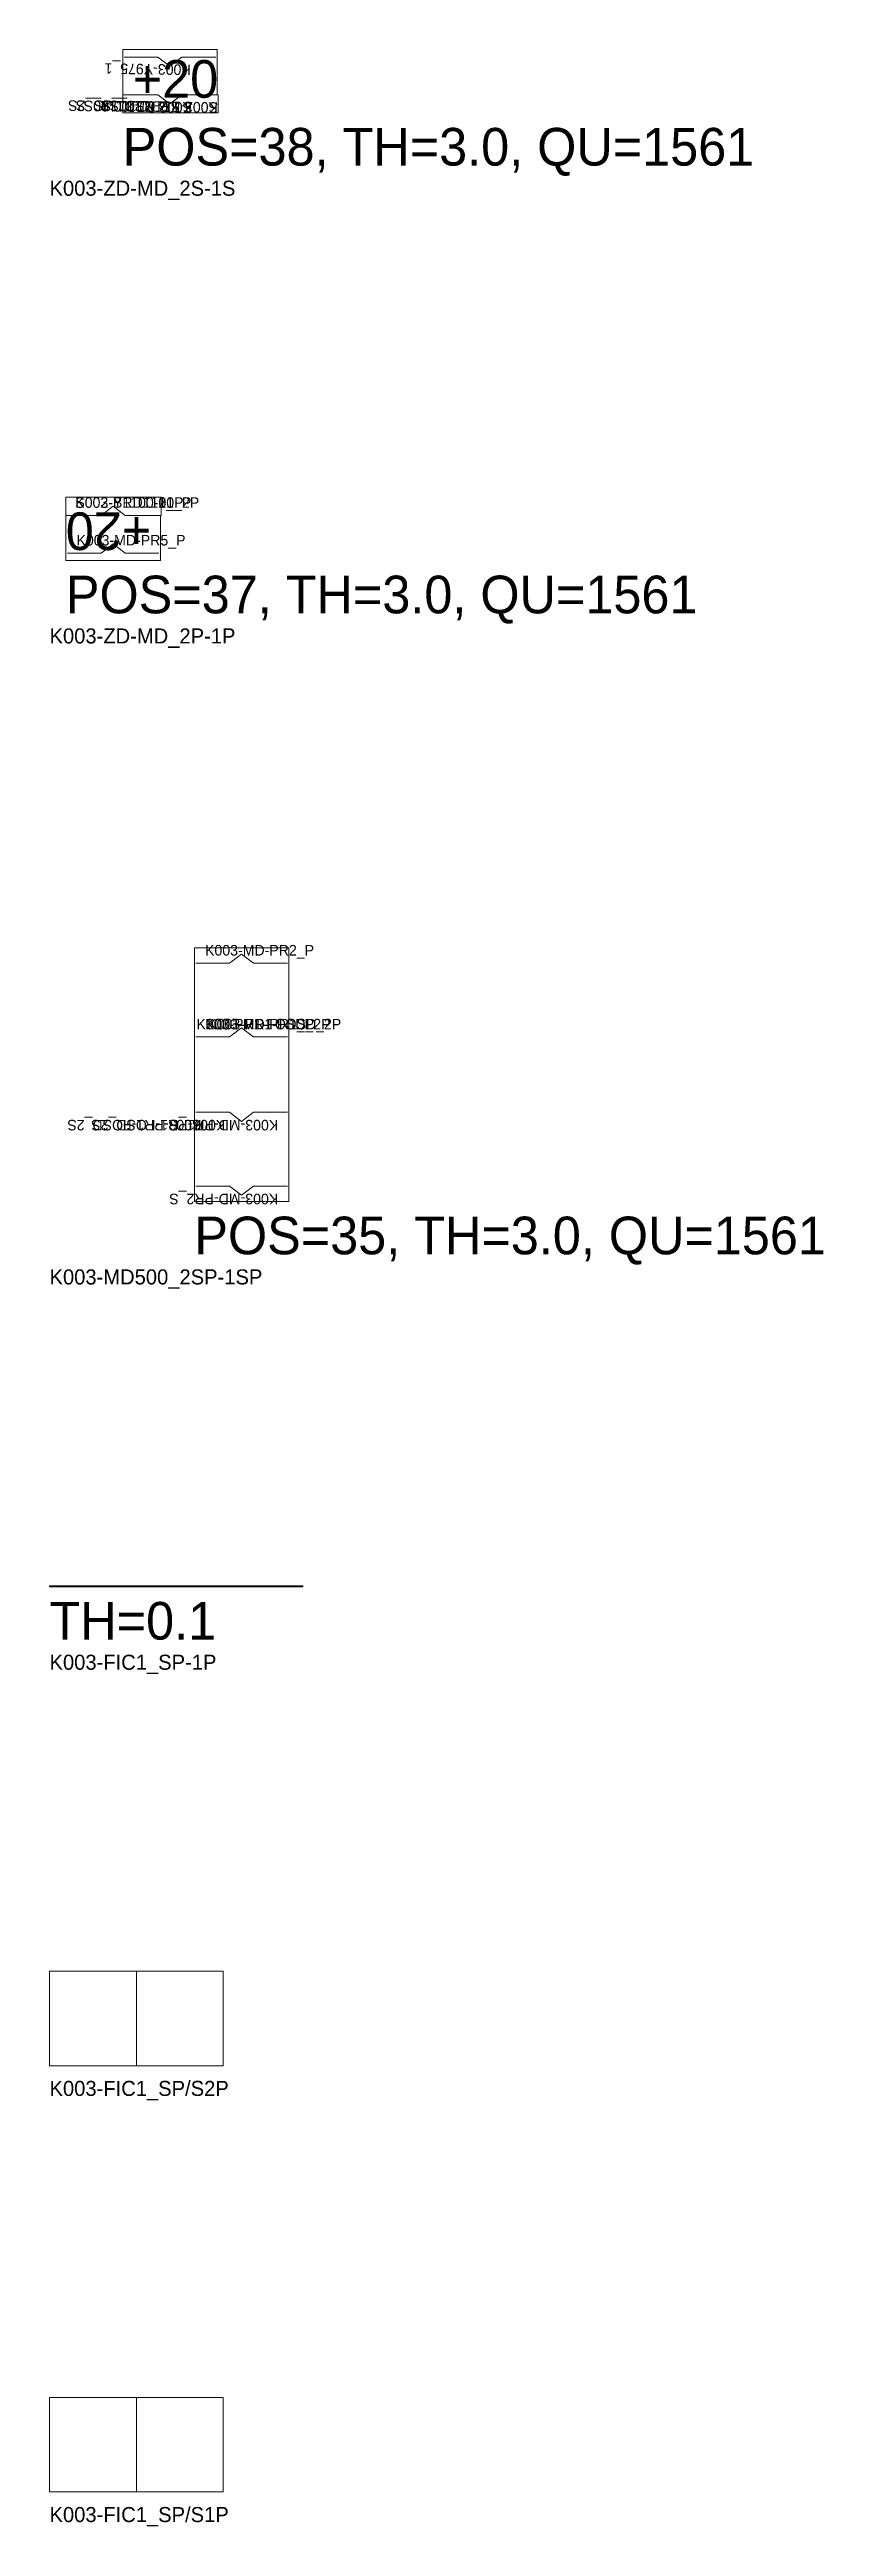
# Model space of a CAD drawing. Header units: inches. Extents: x 20 to 123, y 19 to 348.
import ezdxf

# ---------------------------------------------------------------- set-up
doc = ezdxf.new("R2010")
doc.units = ezdxf.units.IN
doc.header["$MEASUREMENT"] = 0
doc.linetypes.add('Dashed', pattern=[10, 7.5, -2.5])
doc.layers.get('0').update_dxf_attribs({"linetype": 'CONTINUOUS'})

msp = doc.modelspace()

# ---------------------------------------------------------------- linework, layer by layer
at = {"color": 7, "linetype": 'Dashed', "lineweight": 0}
for p, q in [((42.37, 342.04), (42.25, 342.04)), ((42.37, 342.04), (42.25, 342.04)), ((42.37, 342.04), (42.25, 342.04)), ((34.71, 286.24), (34.83, 286.24)), ((34.71, 286.24), (34.83, 286.24)), ((34.71, 286.24), (34.83, 286.24))]:
    msp.add_line(p, q, dxfattribs=at)
at = {"color": 7, "lineweight": 0}
for p, q in [((39.42, 217.04), (40.24, 217.04)), ((40.62, 217.04), (43.62, 217.04)), ((40.24, 207.04), (39.42, 207.04)), ((43.62, 207.04), (40.62, 207.04)), ((31.52, 93.04), (31.52, 80.58)), ((31.52, 93.04), (31.52, 80.58)), ((43.04, 93.04), (43.04, 80.58)), ((31.52, 36.5), (31.52, 24.04)), ((31.52, 36.5), (31.52, 24.04)), ((43.04, 36.5), (43.04, 24.04))]:
    msp.add_line(p, q, dxfattribs=at)
for points in [[(29.71, 339.64), (42.37, 339.64), (42.37, 342.04), (42.25, 342.04), (42.25, 348.04), (29.71, 348.04), (29.71, 339.64)], [(29.71, 339.64), (42.37, 339.64), (42.37, 342.04), (42.25, 342.04), (42.25, 348.04), (29.71, 348.04), (29.71, 339.64)], [(22.17, 288.64), (22.17, 280.24), (34.71, 280.24), (34.71, 286.24), (34.83, 286.24), (34.83, 288.64), (22.17, 288.64)], [(22.17, 288.64), (22.17, 280.24), (34.71, 280.24), (34.71, 286.24), (34.83, 286.24), (34.83, 288.64), (22.17, 288.64)], [(39.22, 228.88), (39.22, 195.2), (51.76, 195.2), (51.76, 228.88), (39.22, 228.88)], [(39.22, 228.88), (39.22, 195.2), (51.76, 195.2), (51.76, 228.88), (39.22, 228.88)], [(53.6, 144.2), (20, 144.2), (20, 144.08), (53.6, 144.08), (53.6, 144.2)], [(53.6, 144.2), (20, 144.2), (20, 144.08), (53.6, 144.08), (53.6, 144.2)], [(20, 80.54), (43.04, 80.54), (43.04, 93.08), (20, 93.08), (20, 80.54)], [(20, 24), (43.04, 24), (43.04, 36.54), (20, 36.54), (20, 24)]]:
    msp.add_lwpolyline(points, dxfattribs=at)
at = {"color": 7, "linetype": 'Dashed', "lineweight": 0}
for points in [[(42.05, 347.04), (37.58, 347.04), (35.98, 345.84), (34.38, 347.04), (29.91, 347.04)], [(42.25, 342.04), (37.58, 342.04), (35.98, 340.84), (34.38, 342.04), (29.71, 342.04)], [(42.25, 342.04), (37.58, 342.04), (35.98, 340.84), (34.38, 342.04), (29.71, 342.04)], [(42.25, 342.04), (37.58, 342.04), (35.98, 340.84), (34.38, 342.04), (29.71, 342.04)], [(22.17, 286.24), (26.84, 286.24), (28.44, 287.44), (30.04, 286.24), (34.71, 286.24)], [(22.17, 286.24), (26.84, 286.24), (28.44, 287.44), (30.04, 286.24), (34.71, 286.24)], [(22.17, 286.24), (26.84, 286.24), (28.44, 287.44), (30.04, 286.24), (34.71, 286.24)], [(22.37, 281.24), (26.84, 281.24), (28.44, 282.44), (30.04, 281.24), (34.51, 281.24)], [(39.42, 226.84), (43.89, 226.84), (45.49, 228.04), (47.09, 226.84), (51.56, 226.84)], [(39.42, 217.04), (43.89, 217.04), (45.49, 218.24), (47.09, 217.04), (51.56, 217.04)], [(51.56, 207.04), (47.09, 207.04), (45.49, 205.84), (43.89, 207.04), (39.42, 207.04)], [(51.56, 197.24), (47.09, 197.24), (45.49, 196.04), (43.89, 197.24), (39.42, 197.24)]]:
    msp.add_lwpolyline(points, dxfattribs=at)

# ---------------------------------------------------------------- texts
at = {"color": 7, "lineweight": 0}
for s, height, rotation, p in [('K003-Y975_1', 1.4, 179.0708, (38.76, 346.04)), ('K003-BRD1100_2S', 1.4, 179.0708, (38.92, 341.04)), ('S002-Y1100-10_S', 1.4, 179.0708, (38.92, 341.04)), ('S002-Y1100-2_S', 1.4, 179.0708, (38.92, 341.04)), ('K003-BRD1100_2S', 1.4, 179.0708, (42.36, 341.04)), ('S002-Y1100-10_S', 1.4, 179.0708, (42.36, 341.04)), ('S002-Y1100-2_S', 1.4, 179.0708, (42.36, 341.04)), ('+20', 5, 180, (33.5, 286.64)), ('K003-PR1-FOSD_2S', 1.4, 180, (40.16, 206.04)), ('K003-PR1-FOSD_2S', 1.4, 180, (43.32, 206.04)), ('K003-MD-PR1_S', 1.4, 180, (50.35, 206.04)), ('K003-MD-PR2_S', 1.4, 180, (50.35, 196.24))]:
    msp.add_text(s, height=height, rotation=rotation, dxfattribs=at).set_placement(p)
for s, height, p in [('+20', 5, (31.04, 341.64)), ('POS=38, TH=3.0, QU=1561', 5, (29.71, 332.64)), ('K003-ZD-MD_2S-1S', 2, (20, 328.64)), ('S002-Y1100-2_P', 1.4, (23.42, 287.24)), ('S002-Y1100-2_P', 1.4, (23.42, 287.24)), ('S002-Y1100-11_P', 1.4, (23.42, 287.24)), ('S002-Y1100-11_P', 1.4, (23.42, 287.24)), ('K003-BRD1100_2P', 1.4, (23.42, 287.24)), ('K003-BRD1100_2P', 1.4, (23.42, 287.24)), ('K003-MD-PR5_P', 1.4, (23.58, 282.24)), ('POS=37, TH=3.0, QU=1561', 5, (22.17, 273.24)), ('K003-ZD-MD_2P-1P', 2, (20, 269.24)), ('K003-MD-PR2_P', 1.4, (40.64, 227.84)), ('K003-PR1-FOSD_2P', 1.4, (39.5, 218.04)), ('K003-MD-PR1_P', 1.4, (40.64, 218.04)), ('K003-PR1-FOSD_2P', 1.4, (40.92, 218.04)), ('POS=35, TH=3.0, QU=1561', 5, (39.22, 188.2)), ('K003-MD500_2SP-1SP', 2, (20, 184.2)), ('TH=0.1', 5, (20, 137.08)), ('K003-FIC1_SP-1P', 2, (20, 133.08)), ('K003-FIC1_SP/S2P', 2, (20, 76.54)), ('K003-FIC1_SP/S1P', 2, (20, 20))]:
    msp.add_text(s, height=height, dxfattribs=at).set_placement(p)

doc.saveas('drawing.dxf')
